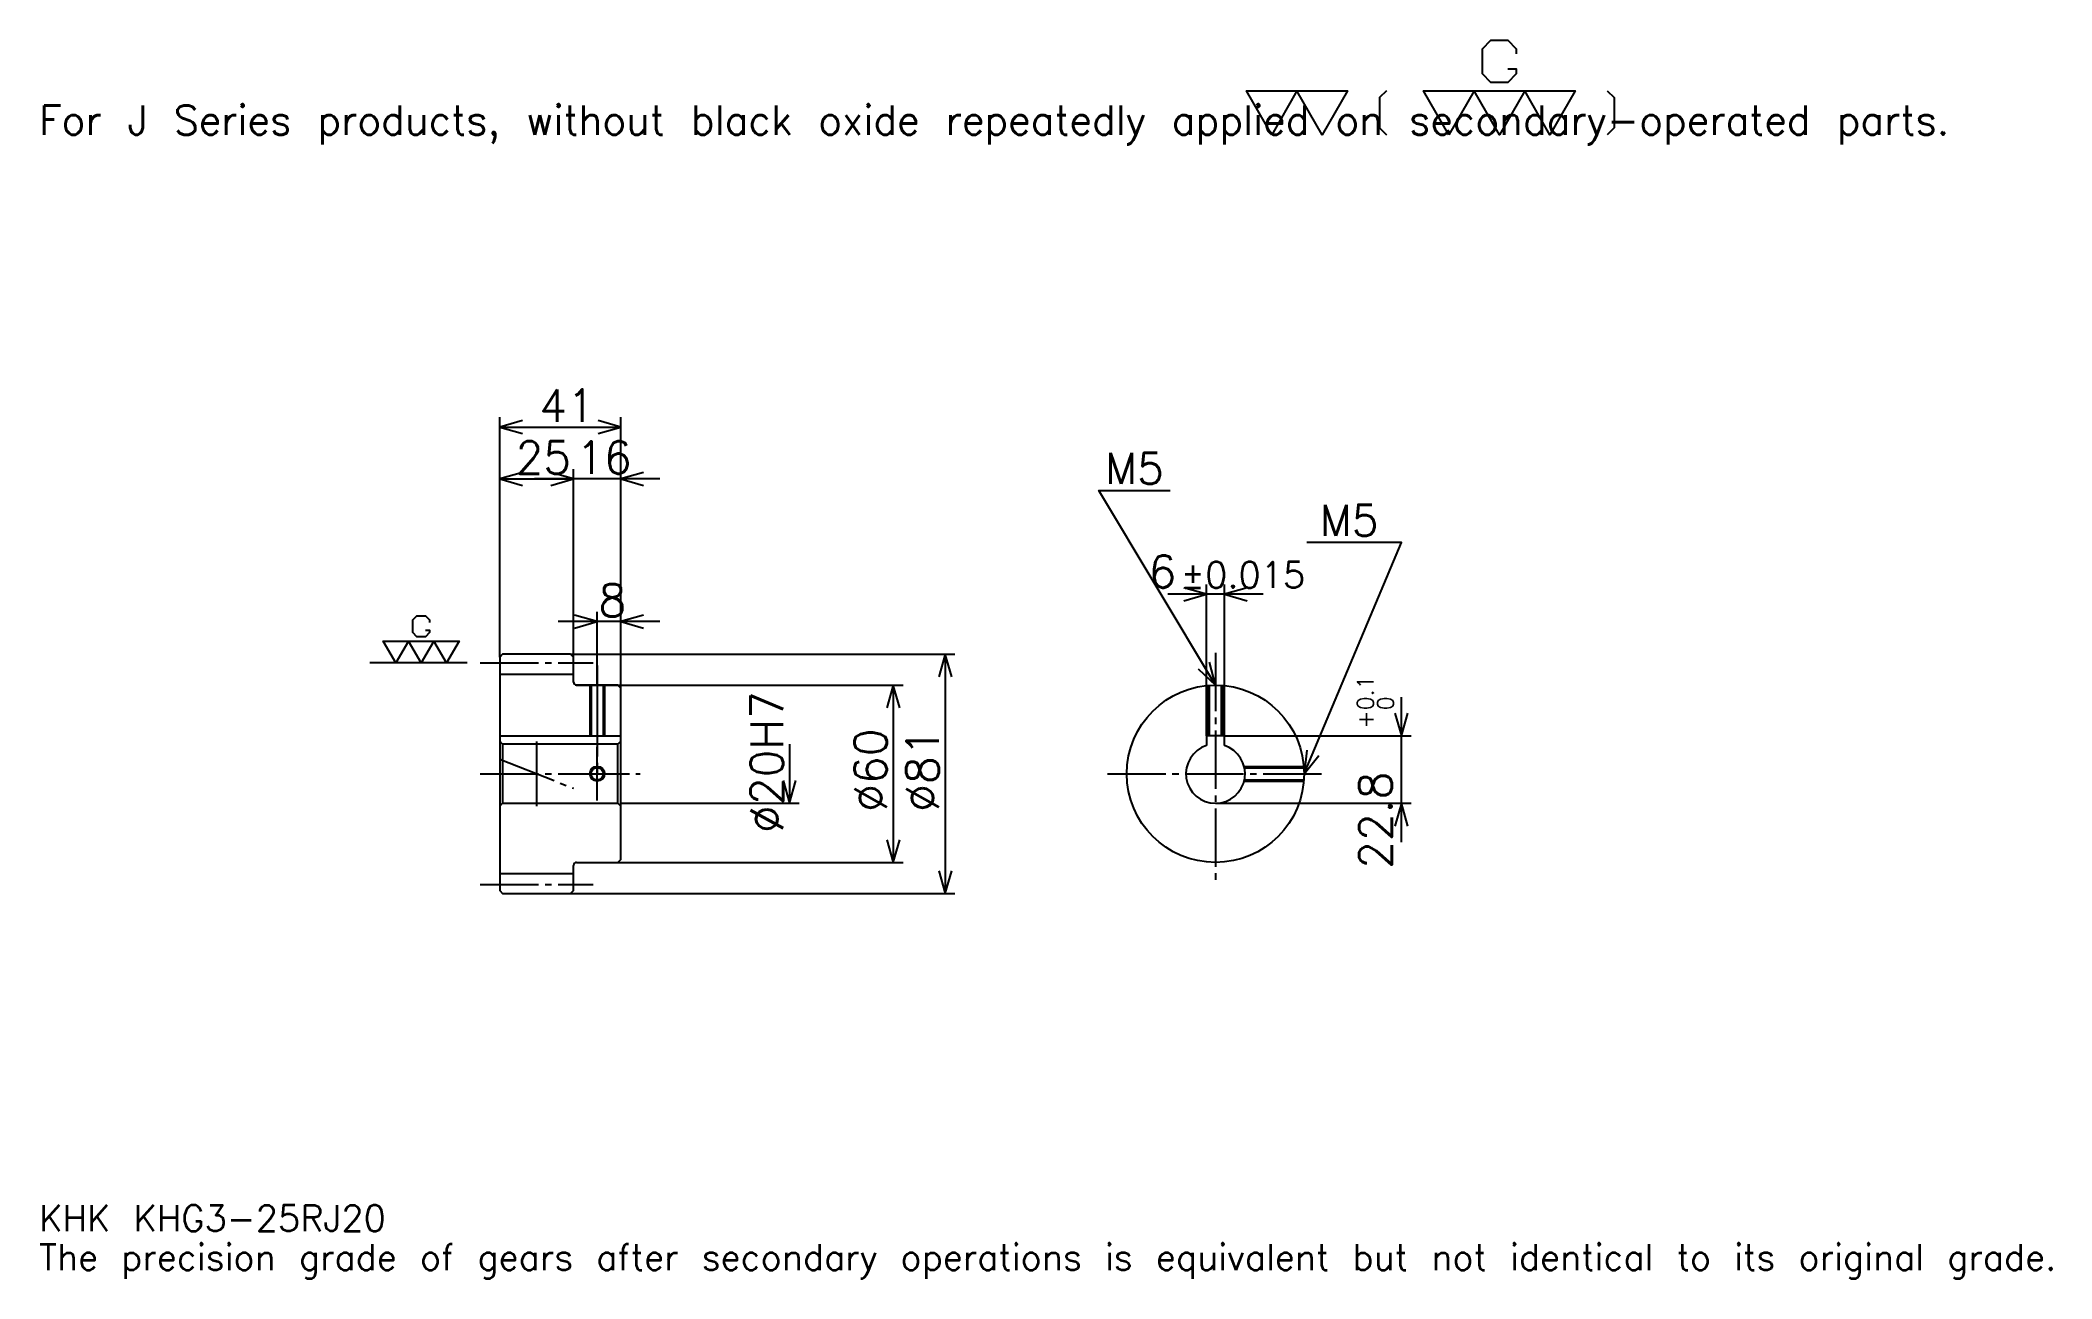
# Model space of a CAD drawing. Extents: x 22 to 703, y 8 to 427.
import ezdxf

# ---------------------------------------------------------------- set-up
doc = ezdxf.new("R2010")
doc.units = 0
doc.linetypes.add('DASHDOT', pattern=[26.347826, 19.76087, -2.195652, 2.195652, -2.195652])
doc.layers.get('0').update_dxf_attribs({"linetype": 'CONTINUOUS'})
doc.layers.add('DASHDOT', color=6, linetype='DASHDOT')
doc.styles.add('KANJI', font='TXT', dxfattribs={"bigfont": 'BIGFONT'})

msp = doc.modelspace()

# ---------------------------------------------------------------- linework, layer by layer
at = {"color": 5}
for p, q in [((177.847809, 219.445648), (177.847809, 299.586945)), ((218.847809, 219.445648), (218.847809, 299.586945)), ((177.847809, 296.293457), (218.847809, 296.293457)), ((202.847809, 219.445648), (202.847809, 282.021729)), ((177.847809, 278.728271), (202.847809, 278.728271)), ((232.021729, 278.728271), (189.673889, 278.728271)), ((436.282593, 239.684784), (403.934753, 239.684784)), ((417.108673, 191.745651), (417.108673, 242.978256)), ((423.108673, 191.745651), (423.108673, 242.978256)), ((210.847809, 219.445648), (210.847809, 233.717392)), ((232.021729, 230.423904), (197.673889, 230.423904)), ((177.847809, 218.445648), (177.847809, 219.445648)), ((201.847809, 219.445648), (218.847809, 219.445648)), ((202.847809, 218.445648), (202.847809, 219.445648)), ((210.847809, 208.945648), (210.847809, 219.445648)), ((210.847809, 208.945648), (210.847809, 219.445648)), ((218.847809, 219.445648), (331.923889, 219.445648)), ((218.847809, 207.945648), (218.847809, 219.445648)), ((328.630432, 219.445648), (328.630432, 138.445648)), ((203.847809, 208.945648), (218.847809, 208.945648)), ((218.847809, 208.945648), (314.358673, 208.945648)), ((311.065186, 208.945648), (311.065186, 148.945648)), ((483.043457, 155.771729), (483.043457, 204.919556)), ((423.108673, 191.745651), (486.336945, 191.745651)), ((275.934753, 188.945648), (275.934753, 168.945648)), ((218.847809, 168.945648), (279.228241, 168.945648)), ((420.108673, 168.945648), (486.336945, 168.945648)), ((203.847809, 148.945648), (218.847809, 148.945648)), ((218.847809, 148.945648), (314.358673, 148.945648)), ((201.847809, 138.445648), (218.847809, 138.445648)), ((218.847809, 138.445648), (331.923889, 138.445648))]:
    msp.add_line(p, q, dxfattribs=at)
at = {"color": 7}
for p, q in [((166.869553, 216.445648), (133.934769, 216.445648)), ((190.347809, 189.923904), (190.347809, 167.967392))]:
    msp.add_line(p, q, dxfattribs=at)
at = {"color": 4}
for p, q in [((177.847809, 212.695648), (202.847809, 212.695648)), ((177.847809, 191.745651), (218.847809, 191.745651)), ((178.847809, 188.945648), (178.847809, 168.945648)), ((217.847809, 188.945648), (218.847809, 189.945648)), ((217.847809, 168.945648), (218.847809, 167.945648)), ((177.847809, 145.195648), (202.847809, 145.195648))]:
    msp.add_line(p, q, dxfattribs=at)
at = {"color": 7}
for points in [[(519.052185, 417.481293), (521.906494, 417.481293), (521.906494, 415.768677), (519.052185, 412.914337), (513.343506, 412.914337), (510.489136, 415.768677), (510.489136, 424.331726), (513.343506, 427.186066), (519.052185, 427.186066), (521.906494, 424.331726), (521.906494, 422.61911)], [(439.130432, 395.217377), (430.567383, 410.059998), (464.81955, 410.059998), (456.256531, 395.217377), (447.693481, 410.059998), (439.130432, 395.217377)], [(477.949554, 410.059998), (475.666077, 407.77652), (475.666077, 397.500854), (477.949554, 395.217377)], [(499.071747, 395.217377), (490.508698, 410.059998), (541.886963, 410.059998), (533.323914, 395.217377), (524.760864, 410.059998), (516.197815, 395.217377), (507.634766, 410.059998), (499.071747, 395.217377)], [(552.733459, 410.059998), (555.016968, 407.77652), (555.016968, 397.500854), (552.733459, 395.217377)], [(152.707596, 227.577606), (154.134766, 227.577606), (154.134766, 226.721298), (152.707596, 225.294128), (149.853241, 225.294128), (148.426071, 226.721298), (148.426071, 231.002823), (149.853241, 232.429993), (152.707596, 232.429993), (154.134766, 231.002823), (154.134766, 230.146515)], [(142.717377, 216.445648), (138.435852, 223.866943), (164.124985, 223.866943), (159.84346, 216.445648), (155.561935, 223.866943), (151.280411, 216.445648), (146.998901, 223.866943), (142.717377, 216.445648)]]:
    msp.add_lwpolyline(points, dxfattribs=at)
at = {"color": 5}
for points in [[(185.532593, 298.489136), (177.847809, 296.293457), (185.532593, 294.097809)], [(211.163025, 294.097809), (218.847809, 296.293457), (211.163025, 298.489136)], [(185.532593, 280.92392), (177.847809, 278.728271), (185.532593, 276.532593)], [(195.163025, 276.532593), (202.847809, 278.728271), (195.163025, 280.92392)], [(195.163025, 276.532593), (202.847809, 278.728271), (195.163025, 280.92392)], [(226.532593, 280.92392), (218.847809, 278.728271), (226.532593, 276.532593)], [(420.108673, 208.945648), (380.586945, 274.815216), (404.739136, 274.815216)], [(450.108673, 178.945648), (483.043457, 257.25), (450.986938, 257.25)], [(409.423889, 237.489136), (417.108673, 239.684784), (409.423889, 241.880432)], [(430.793457, 241.880432), (423.108673, 239.684784), (430.793457, 237.489136)], [(203.163025, 228.228256), (210.847809, 230.423904), (203.163025, 232.619568)], [(226.532593, 232.619568), (218.847809, 230.423904), (226.532593, 228.228256)], [(330.82605, 211.760864), (328.630432, 219.445648), (326.434753, 211.760864)], [(414.272125, 214.40564), (420.108673, 208.945648), (418.037659, 216.664948)], [(313.260864, 201.260864), (311.065186, 208.945648), (308.869568, 201.260864)], [(480.847809, 199.430435), (483.043457, 191.745651), (485.239105, 199.430435)], [(451.064148, 186.880615), (450.108673, 178.945648), (455.112, 185.178101)], [(273.739105, 176.630432), (275.934753, 168.945648), (278.130432, 176.630432)], [(485.239105, 161.260864), (483.043457, 168.945648), (480.847809, 161.260864)], [(308.869568, 156.630432), (311.065186, 148.945648), (313.260864, 156.630432)], [(326.434753, 146.130432), (328.630432, 138.445648), (330.82605, 146.130432)]]:
    msp.add_lwpolyline(points, dxfattribs=at)
at = {"color": 4}
for points in [[(202.847809, 209.945648), (202.847809, 218.445648), (201.847809, 219.445648), (178.847809, 219.445648), (177.847809, 218.445648), (177.847809, 167.945648)], [(203.847809, 148.945648), (217.847809, 148.945648), (218.847809, 149.945648), (218.847809, 207.945648), (217.847809, 208.945648), (203.847809, 208.945648)], [(208.347809, 208.945648), (208.347809, 191.745651)], [(208.782806, 208.945648), (208.782806, 191.745651)], [(212.912811, 208.945648), (212.912811, 191.745651)], [(213.347809, 208.945648), (213.347809, 191.745651)], [(417.608673, 191.745651), (417.608673, 208.841309)], [(418.043671, 191.745651), (418.043671, 208.874496)], [(422.173676, 191.745651), (422.173676, 208.874496)], [(422.608673, 191.745651), (422.608673, 208.841309)], [(423.108673, 188.485046), (423.108673, 191.745651), (417.108673, 191.745651), (417.108673, 188.485046)], [(177.847809, 167.945648), (178.847809, 168.945648), (217.847809, 168.945648), (217.847809, 188.945648), (178.847809, 188.945648), (177.847809, 189.945648)], [(429.791138, 181.445648), (450.004333, 181.445648)], [(429.893127, 181.010651), (450.037506, 181.010651)], [(429.791138, 176.445648), (450.004333, 176.445648)], [(429.893127, 176.880646), (450.037506, 176.880646)], [(177.847809, 167.945648), (177.847809, 139.445648), (178.847809, 138.445648), (201.847809, 138.445648), (202.847809, 139.445648), (202.847809, 147.945648)]]:
    msp.add_lwpolyline(points, dxfattribs=at)
for centre, radius in [((420.108673, 178.945648), 30), ((210.847809, 178.945648), 2.065)]:
    msp.add_circle(centre, radius, dxfattribs=at)
at = {"color": 7}
msp.add_circle((210.847809, 178.945648), 2.5, dxfattribs=at)
at = {"color": 4}
for centre, radius, start, end in [((203.847809, 209.945648), 1, 180, 270), ((420.108673, 178.945648), 10, 107.457602748, 72.542397252), ((203.847809, 147.945648), 1, 90, 180)]:
    msp.add_arc(centre, radius, start, end, dxfattribs=at)
at = {"layer": 'DASHDOT', "color": 7}
for p, q in [((420.108673, 219.923904), (420.108673, 142.358688)), ((171.260849, 216.445648), (209.434769, 216.445648)), ((210.847809, 208.945648), (210.847809, 178.945648)), ((177.847809, 183.869522), (202.847809, 174.021774)), ((171.260849, 178.945648), (225.434769, 178.945648)), ((383.521729, 178.945648), (456.695648, 178.945648)), ((171.260849, 141.445648), (209.434769, 141.445648))]:
    msp.add_line(p, q, dxfattribs=at)
for points in [[(210.847809, 215.532608), (210.847809, 185.158691)], [(210.847809, 169.858688), (210.847809, 188.032608)], [(201.760849, 178.945648), (219.934769, 178.945648)]]:
    msp.add_lwpolyline(points, dxfattribs=at)

# ---------------------------------------------------------------- texts
at = {"color": 7, "style": 'KANJI'}
for s, height, p in [('For J Series products, without black oxide repeatedly applied on secondary-operated parts.', 9.880435, (21.956522, 395.217377)), ('41', 10.978261, (191.211945, 298.049988)), ('25', 10.978261, (183.211945, 280.484772)), ('16', 10.978261, (203.711945, 280.484772)), ('M5', 10.539131, (382.782593, 277.010864)), ('M5', 10.539131, (455.378235, 259.445648)), ('6', 10.978261, (397.447388, 241.880432)), ('%%p0.015', 8.782609, (408.314514, 241.880432)), ('8', 10.978261, (211.279877, 232.180435)), ('KHK KHG3-25RJ20', 8.782609, (21.956522, 24.152174)), ('The precision grade of gears after secondary operations is equivalent but not identical to its original grade.', 8.782609, (21.956522, 10.978261))]:
    msp.add_text(s, height=height, dxfattribs=at).set_placement(p)
for s, height, p in [('%%c20H7', 10.978261, (273.739105, 158.910324)), ('0.1', 5.48913, (473.602142, 200.428772)), ('0', 5.48913, (480.408661, 200.428772)), ('+', 5.48913, (473.602142, 194.280945)), ('%%c60', 10.978261, (308.869568, 166.046188)), ('%%c81', 10.978261, (326.434753, 166.046188)), ('22.8', 10.978261, (479.749969, 146.762695))]:
    msp.add_text(s, height=height, rotation=90, dxfattribs=at).set_placement(p)

doc.saveas('drawing.dxf')
